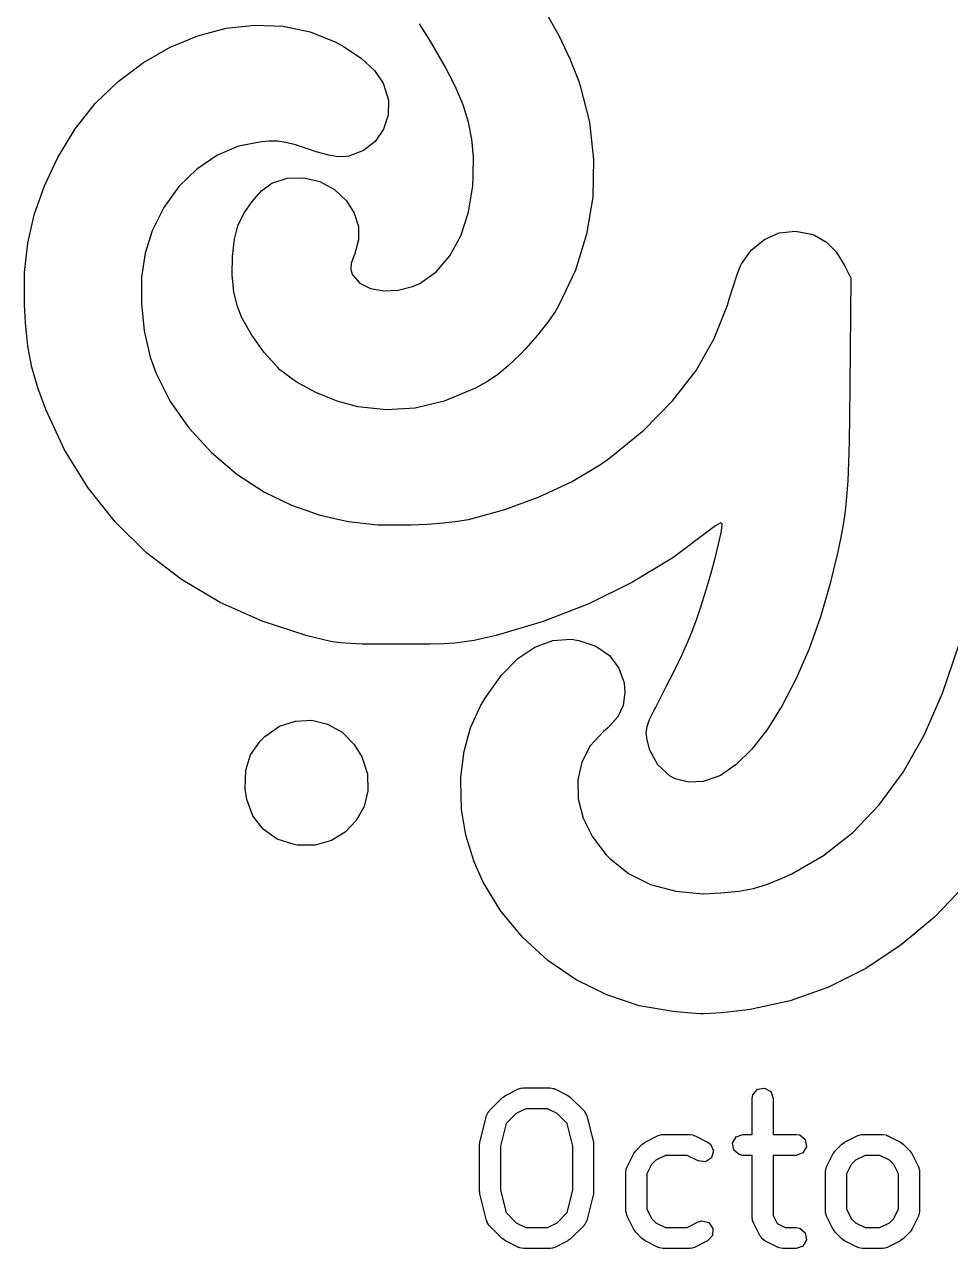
# Model space of a CAD drawing. Extents: x 103 to 212, y -155 to -73.
# Drawn here: x 161.52 to 168.15, y -129.1 to -120.34 of the extents above; entities that cross this region are included whole.
import ezdxf

# ---------------------------------------------------------------- set-up
doc = ezdxf.new("R2010")
doc.units = 0
doc.layers.add('BLACK', color=7, linetype='CONTINUOUS')

msp = doc.modelspace()

# ---------------------------------------------------------------- linework, layer by layer
at = {"layer": 'BLACK', "linetype": 'CONTINUOUS'}
for p, q in [((165.248, -120.25), (165.345, -120.425)), ((162.758, -120.422), (162.962, -120.368)), ((162.962, -120.368), (163.166, -120.345)), ((163.166, -120.345), (163.368, -120.353)), ((163.368, -120.353), (163.563, -120.393)), ((164.427, -120.466), (164.346, -120.337)), ((162.559, -120.504), (162.758, -120.422)), ((163.563, -120.393), (163.747, -120.468)), ((163.747, -120.468), (163.807, -120.501)), ((164.525, -120.634), (164.427, -120.466)), ((165.345, -120.425), (165.422, -120.586)), ((162.368, -120.613), (162.559, -120.504)), ((163.807, -120.501), (163.931, -120.585)), ((162.188, -120.748), (162.368, -120.613)), ((163.931, -120.585), (164.022, -120.671)), ((164.601, -120.782), (164.525, -120.634)), ((165.422, -120.586), (165.483, -120.742)), ((164.022, -120.671), (164.084, -120.762)), ((162.024, -120.907), (162.188, -120.748)), ((164.084, -120.762), (164.09, -120.775)), ((164.09, -120.775), (164.123, -120.882)), ((164.658, -120.915), (164.601, -120.782)), ((165.483, -120.742), (165.496, -120.78)), ((165.496, -120.78), (165.563, -121.041)), ((161.879, -121.088), (162.024, -120.907)), ((164.123, -120.882), (164.121, -120.99)), ((164.697, -121.04), (164.658, -120.915)), ((164.121, -120.99), (164.088, -121.091)), ((161.757, -121.292), (161.879, -121.088)), ((164.721, -121.163), (164.697, -121.04)), ((165.563, -121.041), (165.592, -121.308)), ((163.266, -121.177), (163.214, -121.181)), ((163.329, -121.177), (163.266, -121.177)), ((163.389, -121.185), (163.329, -121.177)), ((164.028, -121.178), (163.944, -121.244)), ((164.088, -121.091), (164.028, -121.178)), ((164.731, -121.289), (164.721, -121.163)), ((163.05, -121.212), (162.895, -121.278)), ((163.214, -121.181), (163.05, -121.212)), ((163.458, -121.203), (163.389, -121.185)), ((163.55, -121.233), (163.458, -121.203)), ((163.605, -121.252), (163.55, -121.233)), ((163.695, -121.277), (163.605, -121.252)), ((163.944, -121.244), (163.84, -121.283)), ((161.661, -121.497), (161.757, -121.292)), ((162.895, -121.278), (162.751, -121.376)), ((163.763, -121.288), (163.695, -121.277)), ((163.818, -121.286), (163.763, -121.288)), ((163.84, -121.283), (163.818, -121.286)), ((164.73, -121.425), (164.731, -121.289)), ((165.592, -121.308), (165.585, -121.576)), ((162.751, -121.376), (162.623, -121.501)), ((163.398, -121.442), (163.516, -121.438)), ((163.516, -121.438), (163.631, -121.466)), ((164.726, -121.495), (164.73, -121.425)), ((161.587, -121.703), (161.661, -121.497)), ((162.623, -121.501), (162.515, -121.65)), ((163.215, -121.532), (163.281, -121.481)), ((163.281, -121.481), (163.287, -121.478)), ((163.287, -121.478), (163.398, -121.442)), ((163.631, -121.466), (163.736, -121.522)), ((163.736, -121.522), (163.823, -121.603)), ((164.695, -121.685), (164.726, -121.495)), ((163.088, -121.695), (163.148, -121.607)), ((163.148, -121.607), (163.215, -121.532)), ((163.823, -121.603), (163.877, -121.691)), ((165.585, -121.576), (165.541, -121.841)), ((161.54, -121.906), (161.587, -121.703)), ((162.515, -121.65), (162.431, -121.818)), ((163.045, -121.782), (163.088, -121.695)), ((163.877, -121.691), (163.908, -121.787)), ((164.641, -121.854), (164.695, -121.685)), ((163.02, -121.878), (163.045, -121.782)), ((163.908, -121.787), (163.908, -121.882)), ((162.431, -121.818), (162.381, -121.977)), ((163.006, -122.001), (163.02, -121.878)), ((164.563, -121.997), (164.641, -121.854)), ((165.541, -121.841), (165.461, -122.099)), ((166.721, -121.953), (166.814, -121.879)), ((166.814, -121.879), (166.921, -121.833)), ((166.921, -121.833), (167.037, -121.82)), ((167.037, -121.82), (167.152, -121.842)), ((167.152, -121.842), (167.173, -121.85)), ((167.173, -121.85), (167.26, -121.899)), ((161.517, -122.117), (161.54, -121.906)), ((163.908, -121.882), (163.879, -121.989)), ((166.65, -122.054), (166.721, -121.953)), ((167.26, -121.899), (167.329, -121.968)), ((162.381, -121.977), (162.356, -122.149)), ((163.005, -122.132), (163.006, -122.001)), ((163.857, -122.053), (163.853, -122.094)), ((163.878, -121.992), (163.857, -122.053)), ((163.879, -121.989), (163.878, -121.992)), ((164.465, -122.112), (164.563, -121.997)), ((166.641, -122.074), (166.65, -122.054)), ((167.329, -121.968), (167.386, -122.061)), ((161.517, -122.347), (161.517, -122.117)), ((163.017, -122.257), (163.005, -122.132)), ((163.853, -122.094), (163.863, -122.128)), ((163.863, -122.128), (163.867, -122.136)), ((163.867, -122.136), (163.918, -122.193)), ((164.347, -122.195), (164.465, -122.112)), ((165.461, -122.099), (165.346, -122.345)), ((166.59, -122.219), (166.617, -122.137)), ((166.617, -122.137), (166.641, -122.074)), ((167.386, -122.061), (167.434, -122.156)), ((162.356, -122.149), (162.354, -122.339)), ((163.918, -122.193), (163.995, -122.231)), ((164.192, -122.244), (164.296, -122.217)), ((164.296, -122.217), (164.347, -122.195)), ((166.563, -122.308), (166.59, -122.219)), ((167.434, -122.156), (167.426, -122.931)), ((163.041, -122.36), (163.017, -122.257)), ((163.995, -122.231), (164.089, -122.248)), ((164.089, -122.248), (164.192, -122.244)), ((166.551, -122.35), (166.563, -122.308)), ((161.525, -122.476), (161.517, -122.347)), ((162.354, -122.339), (162.375, -122.534)), ((163.074, -122.44), (163.041, -122.36)), ((165.319, -122.392), (165.265, -122.472)), ((165.346, -122.345), (165.319, -122.392)), ((166.456, -122.589), (166.551, -122.35)), ((161.542, -122.643), (161.525, -122.476)), ((163.145, -122.566), (163.074, -122.44)), ((165.265, -122.472), (165.19, -122.566)), ((162.375, -122.534), (162.418, -122.722)), ((163.234, -122.69), (163.145, -122.566)), ((165.19, -122.566), (165.107, -122.66)), ((161.57, -122.794), (161.542, -122.643)), ((165.107, -122.66), (165.068, -122.7)), ((166.325, -122.817), (166.456, -122.589)), ((162.418, -122.722), (162.459, -122.84)), ((163.331, -122.797), (163.234, -122.69)), ((165.068, -122.7), (164.98, -122.785)), ((161.612, -122.941), (161.57, -122.794)), ((162.459, -122.84), (162.559, -123.039)), ((163.346, -122.812), (163.331, -122.797)), ((163.463, -122.899), (163.346, -122.812)), ((164.98, -122.785), (164.904, -122.849)), ((166.157, -123.035), (166.325, -122.817)), ((163.603, -122.976), (163.463, -122.899)), ((164.828, -122.899), (164.742, -122.946)), ((164.904, -122.849), (164.828, -122.899)), ((161.669, -123.098), (161.612, -122.941)), ((163.755, -123.038), (163.603, -122.976)), ((164.735, -122.949), (164.522, -123.037)), ((164.742, -122.946), (164.735, -122.949)), ((167.426, -122.931), (167.424, -123.144)), ((161.803, -123.385), (161.669, -123.098)), ((162.559, -123.039), (162.693, -123.228)), ((163.904, -123.078), (163.755, -123.038)), ((164.108, -123.1), (163.904, -123.078)), ((164.314, -123.087), (164.108, -123.1)), ((164.522, -123.037), (164.314, -123.087)), ((165.951, -123.244), (166.157, -123.035)), ((167.424, -123.144), (167.421, -123.325)), ((162.693, -123.228), (162.854, -123.403)), ((165.707, -123.443), (165.951, -123.244)), ((167.421, -123.325), (167.417, -123.477)), ((161.971, -123.656), (161.803, -123.385)), ((162.854, -123.403), (163.037, -123.559)), ((165.64, -123.49), (165.707, -123.443)), ((165.433, -123.614), (165.64, -123.49)), ((167.417, -123.477), (167.411, -123.608)), ((163.037, -123.559), (163.236, -123.689)), ((165.202, -123.723), (165.433, -123.614)), ((167.411, -123.608), (167.403, -123.722)), ((162.167, -123.902), (161.971, -123.656)), ((163.236, -123.689), (163.428, -123.782)), ((163.428, -123.782), (163.633, -123.853)), ((164.956, -123.814), (165.202, -123.723)), ((167.403, -123.722), (167.392, -123.825)), ((163.633, -123.853), (163.835, -123.899)), ((164.618, -123.896), (164.695, -123.884)), ((164.695, -123.884), (164.705, -123.882)), ((164.705, -123.882), (164.956, -123.814)), ((167.392, -123.825), (167.378, -123.923)), ((162.391, -124.122), (162.167, -123.902)), ((163.835, -123.899), (164.046, -123.922)), ((164.046, -123.922), (164.278, -123.923)), ((164.278, -123.923), (164.285, -123.923)), ((164.285, -123.923), (164.401, -123.917)), ((164.401, -123.917), (164.516, -123.908)), ((164.516, -123.908), (164.618, -123.896)), ((166.42, -123.964), (166.159, -124.158)), ((166.467, -123.927), (166.42, -123.964)), ((166.502, -123.908), (166.467, -123.927)), ((166.487, -124.061), (166.504, -123.979)), ((166.513, -123.917), (166.502, -123.908)), ((166.504, -123.979), (166.512, -123.925)), ((166.512, -123.925), (166.513, -123.917)), ((167.378, -123.923), (167.36, -124.022)), ((166.461, -124.162), (166.487, -124.061)), ((167.36, -124.022), (167.337, -124.126)), ((162.642, -124.314), (162.391, -124.122)), ((167.337, -124.126), (167.309, -124.242)), ((166.159, -124.158), (165.87, -124.334)), ((166.43, -124.276), (166.461, -124.162)), ((167.309, -124.242), (167.285, -124.342)), ((162.919, -124.478), (162.642, -124.314)), ((166.396, -124.395), (166.43, -124.276)), ((165.87, -124.334), (165.558, -124.487)), ((166.359, -124.509), (166.396, -124.395)), ((167.285, -124.342), (167.216, -124.582)), ((163.219, -124.613), (162.919, -124.478)), ((165.558, -124.487), (165.23, -124.615)), ((166.33, -124.596), (166.359, -124.509)), ((167.216, -124.582), (167.135, -124.811)), ((163.542, -124.717), (163.219, -124.613)), ((165.23, -124.615), (164.894, -124.714)), ((166.266, -124.761), (166.3, -124.678)), ((166.3, -124.678), (166.33, -124.596)), ((163.592, -124.73), (163.542, -124.717)), ((163.66, -124.747), (163.592, -124.73)), ((163.721, -124.759), (163.66, -124.747)), ((163.783, -124.767), (163.721, -124.759)), ((163.852, -124.773), (163.783, -124.767)), ((164.599, -124.769), (164.52, -124.774)), ((164.668, -124.761), (164.599, -124.769)), ((164.736, -124.75), (164.668, -124.761)), ((164.809, -124.734), (164.736, -124.75)), ((164.894, -124.714), (164.809, -124.734)), ((165.172, -124.798), (165.3, -124.751)), ((165.3, -124.751), (165.43, -124.742)), ((165.43, -124.742), (165.487, -124.75)), ((165.487, -124.75), (165.608, -124.792)), ((166.225, -124.851), (166.266, -124.761)), ((163.938, -124.776), (163.852, -124.773)), ((164.047, -124.777), (163.938, -124.776)), ((164.188, -124.778), (164.047, -124.777)), ((164.302, -124.778), (164.188, -124.778)), ((164.424, -124.777), (164.302, -124.778)), ((164.52, -124.774), (164.424, -124.777)), ((165.049, -124.88), (165.172, -124.798)), ((165.608, -124.792), (165.705, -124.859)), ((166.175, -124.955), (166.225, -124.851)), ((167.135, -124.811), (167.043, -125.023)), ((168.09, -125.127), (168.204, -124.792)), ((164.932, -124.998), (165.049, -124.88)), ((165.705, -124.859), (165.773, -124.948)), ((164.824, -125.149), (164.932, -124.998)), ((165.773, -124.948), (165.81, -125.054)), ((166.112, -125.08), (166.175, -124.955)), ((167.043, -125.023), (166.942, -125.216)), ((165.81, -125.054), (165.815, -125.123)), ((166.034, -125.232), (166.112, -125.08)), ((164.785, -125.214), (164.824, -125.149)), ((165.815, -125.123), (165.803, -125.216)), ((167.958, -125.428), (168.09, -125.127)), ((164.71, -125.376), (164.785, -125.214)), ((165.803, -125.216), (165.765, -125.297)), ((165.993, -125.315), (166.028, -125.244)), ((166.028, -125.244), (166.034, -125.232)), ((166.942, -125.216), (166.836, -125.385)), ((163.239, -125.437), (163.343, -125.365)), ((163.343, -125.365), (163.457, -125.327)), ((163.457, -125.327), (163.574, -125.322)), ((163.574, -125.322), (163.687, -125.349)), ((163.687, -125.349), (163.791, -125.407)), ((164.664, -125.543), (164.71, -125.376)), ((165.697, -125.374), (165.661, -125.405)), ((165.765, -125.297), (165.697, -125.374)), ((165.969, -125.411), (165.975, -125.367)), ((165.975, -125.367), (165.993, -125.315)), ((163.204, -125.472), (163.239, -125.437)), ((163.791, -125.407), (163.878, -125.494)), ((165.661, -125.405), (165.568, -125.504)), ((165.974, -125.461), (165.969, -125.411)), ((165.994, -125.536), (165.974, -125.461)), ((166.836, -125.385), (166.725, -125.528)), ((167.807, -125.694), (167.958, -125.428)), ((163.136, -125.57), (163.204, -125.472)), ((163.878, -125.494), (163.933, -125.583)), ((164.642, -125.729), (164.664, -125.543)), ((165.568, -125.504), (165.507, -125.621)), ((166.052, -125.64), (165.994, -125.536)), ((166.725, -125.528), (166.613, -125.639)), ((163.102, -125.68), (163.136, -125.57)), ((163.933, -125.583), (163.972, -125.706)), ((165.507, -125.621), (165.479, -125.749)), ((166.14, -125.722), (166.052, -125.64)), ((166.613, -125.639), (166.501, -125.716)), ((163.097, -125.812), (163.102, -125.68)), ((163.972, -125.706), (163.975, -125.826)), ((164.641, -125.758), (164.642, -125.729)), ((166.176, -125.741), (166.14, -125.722)), ((166.482, -125.725), (166.376, -125.759)), ((166.501, -125.716), (166.482, -125.725)), ((167.636, -125.927), (167.807, -125.694)), ((163.108, -125.889), (163.097, -125.812)), ((164.645, -125.958), (164.641, -125.758)), ((165.479, -125.749), (165.482, -125.884)), ((166.271, -125.765), (166.176, -125.741)), ((166.376, -125.759), (166.271, -125.765)), ((163.153, -126.006), (163.108, -125.889)), ((163.975, -125.826), (163.948, -125.939)), ((165.482, -125.884), (165.517, -126.022)), ((163.948, -125.939), (163.892, -126.039)), ((164.676, -126.145), (164.645, -125.958)), ((167.447, -126.126), (167.636, -125.927)), ((163.227, -126.102), (163.153, -126.006)), ((163.892, -126.039), (163.813, -126.122)), ((165.517, -126.022), (165.584, -126.157)), ((163.327, -126.173), (163.227, -126.102)), ((163.813, -126.122), (163.714, -126.182)), ((164.737, -126.336), (164.676, -126.145)), ((165.584, -126.157), (165.681, -126.284)), ((167.238, -126.29), (167.447, -126.126)), ((163.447, -126.212), (163.327, -126.173)), ((163.47, -126.216), (163.447, -126.212)), ((163.598, -126.215), (163.47, -126.216)), ((163.714, -126.182), (163.598, -126.215)), ((164.802, -126.481), (164.737, -126.336)), ((165.681, -126.284), (165.705, -126.309)), ((165.705, -126.309), (165.841, -126.418)), ((167.011, -126.42), (167.238, -126.29)), ((165.841, -126.418), (166, -126.497)), ((166.942, -126.452), (167.011, -126.42)), ((164.928, -126.688), (164.802, -126.481)), ((166, -126.497), (166.18, -126.546)), ((166.737, -126.525), (166.836, -126.496)), ((166.836, -126.496), (166.942, -126.452)), ((168.255, -126.5), (168.032, -126.73)), ((166.18, -126.546), (166.377, -126.563)), ((166.377, -126.563), (166.502, -126.558)), ((166.502, -126.558), (166.631, -126.544)), ((166.631, -126.544), (166.737, -126.525)), ((165.084, -126.876), (164.928, -126.688)), ((168.032, -126.73), (167.794, -126.93)), ((165.265, -127.041), (165.084, -126.876)), ((167.794, -126.93), (167.54, -127.098)), ((165.467, -127.179), (165.265, -127.041)), ((167.54, -127.098), (167.274, -127.232)), ((165.686, -127.288), (165.467, -127.179)), ((165.919, -127.365), (165.686, -127.288)), ((167.274, -127.232), (166.998, -127.33)), ((166.161, -127.406), (165.919, -127.365)), ((166.713, -127.393), (166.595, -127.407)), ((166.998, -127.33), (166.713, -127.393)), ((166.188, -127.409), (166.161, -127.406)), ((166.264, -127.416), (166.188, -127.409)), ((166.324, -127.421), (166.264, -127.416)), ((166.356, -127.424), (166.324, -127.421)), ((166.376, -127.424), (166.356, -127.424)), ((166.43, -127.421), (166.376, -127.424)), ((166.506, -127.415), (166.43, -127.421)), ((166.595, -127.407), (166.506, -127.415)), ((164.94, -128.022), (164.959, -128.009)), ((164.959, -128.009), (164.96, -128.008)), ((164.96, -128.008), (165.055, -127.961)), ((165.055, -127.961), (165.08, -127.953)), ((165.08, -127.953), (165.084, -127.954)), ((165.084, -127.954), (165.089, -127.953)), ((165.089, -127.953), (165.279, -127.953)), ((165.279, -127.953), (165.305, -127.957)), ((165.305, -127.957), (165.308, -127.96)), ((165.308, -127.96), (165.313, -127.961)), ((165.313, -127.961), (165.408, -128.008)), ((165.408, -128.008), (165.426, -128.022)), ((166.728, -128.028), (166.732, -128.002)), ((166.732, -128.002), (166.765, -127.963)), ((166.765, -127.963), (166.816, -127.954)), ((166.816, -127.954), (166.86, -127.979)), ((166.86, -127.979), (166.878, -128.028)), ((164.845, -128.117), (164.94, -128.022)), ((165.426, -128.022), (165.427, -128.022)), ((165.427, -128.022), (165.523, -128.117)), ((166.728, -128.286), (166.728, -128.028)), ((166.878, -128.028), (166.878, -128.286)), ((164.778, -128.343), (164.825, -128.152)), ((164.825, -128.152), (164.836, -128.128)), ((164.836, -128.128), (164.842, -128.124)), ((164.842, -128.124), (164.845, -128.117)), ((165.038, -128.137), (164.966, -128.209)), ((165.106, -128.103), (165.038, -128.137)), ((165.261, -128.103), (165.106, -128.103)), ((165.33, -128.137), (165.261, -128.103)), ((165.402, -128.209), (165.33, -128.137)), ((165.523, -128.117), (165.537, -128.139)), ((165.537, -128.139), (165.538, -128.146)), ((165.538, -128.146), (165.542, -128.152)), ((165.542, -128.152), (165.59, -128.343)), ((164.966, -128.209), (164.925, -128.37)), ((165.442, -128.37), (165.402, -128.209)), ((164.775, -128.361), (164.778, -128.346)), ((164.775, -128.694), (164.775, -128.361)), ((164.778, -128.346), (164.778, -128.343)), ((165.59, -128.343), (165.591, -128.358)), ((165.591, -128.358), (165.592, -128.361)), ((165.592, -128.361), (165.592, -128.694)), ((165.893, -128.403), (165.94, -128.356)), ((165.94, -128.356), (165.959, -128.343)), ((165.959, -128.343), (165.96, -128.341)), ((165.96, -128.341), (166.055, -128.294)), ((166.055, -128.294), (166.08, -128.286)), ((166.08, -128.286), (166.084, -128.287)), ((166.084, -128.287), (166.089, -128.286)), ((166.089, -128.286), (166.279, -128.286)), ((166.279, -128.286), (166.305, -128.29)), ((166.305, -128.29), (166.308, -128.293)), ((166.308, -128.293), (166.313, -128.294)), ((166.313, -128.294), (166.408, -128.341)), ((166.408, -128.341), (166.429, -128.357)), ((166.429, -128.357), (166.449, -128.404)), ((166.586, -128.348), (166.612, -128.303)), ((166.595, -128.398), (166.586, -128.348)), ((166.612, -128.303), (166.66, -128.286)), ((166.66, -128.286), (166.728, -128.286)), ((166.878, -128.286), (167.041, -128.286)), ((167.041, -128.286), (167.067, -128.29)), ((167.067, -128.29), (167.106, -128.323)), ((167.106, -128.323), (167.115, -128.374)), ((167.321, -128.403), (167.369, -128.356)), ((167.369, -128.356), (167.387, -128.343)), ((167.387, -128.343), (167.388, -128.341)), ((167.388, -128.341), (167.484, -128.294)), ((167.484, -128.294), (167.509, -128.286)), ((167.509, -128.286), (167.513, -128.287)), ((167.513, -128.287), (167.517, -128.286)), ((167.517, -128.286), (167.66, -128.286)), ((167.66, -128.286), (167.686, -128.29)), ((167.686, -128.29), (167.689, -128.293)), ((167.689, -128.293), (167.694, -128.294)), ((167.694, -128.294), (167.789, -128.341)), ((167.789, -128.341), (167.807, -128.355)), ((167.807, -128.355), (167.808, -128.356)), ((167.808, -128.356), (167.856, -128.403)), ((164.925, -128.37), (164.925, -128.685)), ((165.442, -128.685), (165.442, -128.37)), ((165.831, -128.518), (165.879, -128.423)), ((165.879, -128.423), (165.892, -128.405)), ((165.892, -128.405), (165.893, -128.403)), ((166.106, -128.436), (166.038, -128.47)), ((166.261, -128.436), (166.106, -128.436)), ((166.341, -128.476), (166.261, -128.436)), ((166.449, -128.404), (166.435, -128.453)), ((166.634, -128.431), (166.595, -128.398)), ((166.66, -128.436), (166.634, -128.431)), ((166.728, -128.436), (166.66, -128.436)), ((166.728, -128.885), (166.728, -128.436)), ((167.041, -128.436), (166.878, -128.436)), ((166.878, -128.436), (166.878, -128.867)), ((167.089, -128.418), (167.041, -128.436)), ((167.115, -128.374), (167.089, -128.418)), ((167.26, -128.518), (167.307, -128.423)), ((167.307, -128.423), (167.321, -128.405)), ((167.321, -128.405), (167.321, -128.403)), ((167.535, -128.436), (167.466, -128.47)), ((167.642, -128.436), (167.535, -128.436)), ((167.711, -128.47), (167.642, -128.436)), ((167.856, -128.403), (167.869, -128.422)), ((167.869, -128.422), (167.87, -128.423)), ((167.87, -128.423), (167.918, -128.518)), ((165.823, -128.551), (165.828, -128.526)), ((165.828, -128.526), (165.831, -128.522)), ((165.831, -128.522), (165.831, -128.518)), ((166.007, -128.501), (165.973, -128.569)), ((166.038, -128.47), (166.007, -128.501)), ((166.392, -128.482), (166.341, -128.476)), ((166.435, -128.453), (166.392, -128.482)), ((167.252, -128.551), (167.256, -128.526)), ((167.256, -128.526), (167.259, -128.522)), ((167.259, -128.522), (167.26, -128.518)), ((167.436, -128.501), (167.402, -128.569)), ((167.466, -128.47), (167.436, -128.501)), ((167.741, -128.501), (167.711, -128.47)), ((167.775, -128.569), (167.741, -128.501)), ((167.918, -128.518), (167.925, -128.543)), ((165.823, -128.837), (165.823, -128.551)), ((165.973, -128.569), (165.973, -128.819)), ((167.252, -128.837), (167.252, -128.551)), ((167.402, -128.569), (167.402, -128.819)), ((167.775, -128.819), (167.775, -128.569)), ((167.925, -128.543), (167.924, -128.547)), ((167.924, -128.547), (167.925, -128.551)), ((167.925, -128.551), (167.925, -128.837)), ((164.777, -128.698), (164.775, -128.694)), ((164.778, -128.712), (164.777, -128.698)), ((164.825, -128.903), (164.778, -128.712)), ((164.925, -128.685), (164.966, -128.846)), ((165.402, -128.846), (165.442, -128.685)), ((165.59, -128.712), (165.542, -128.903)), ((165.592, -128.694), (165.59, -128.709)), ((165.59, -128.709), (165.59, -128.712)), ((164.966, -128.846), (165.038, -128.918)), ((165.33, -128.918), (165.402, -128.846)), ((165.825, -128.841), (165.823, -128.837)), ((165.824, -128.846), (165.825, -128.841)), ((165.831, -128.871), (165.824, -128.846)), ((165.879, -128.966), (165.831, -128.871)), ((165.973, -128.819), (166.007, -128.888)), ((166.007, -128.888), (166.038, -128.918)), ((166.729, -128.889), (166.728, -128.885)), ((166.728, -128.893), (166.729, -128.889)), ((166.878, -128.867), (166.906, -128.924)), ((167.253, -128.841), (167.252, -128.837)), ((167.252, -128.846), (167.253, -128.841)), ((167.26, -128.871), (167.252, -128.846)), ((167.307, -128.966), (167.26, -128.871)), ((167.402, -128.819), (167.436, -128.888)), ((167.436, -128.888), (167.466, -128.918)), ((167.711, -128.918), (167.741, -128.888)), ((167.741, -128.888), (167.775, -128.819)), ((167.918, -128.871), (167.87, -128.966)), ((167.921, -128.863), (167.918, -128.866)), ((167.918, -128.866), (167.918, -128.871)), ((167.925, -128.837), (167.921, -128.863)), ((164.829, -128.909), (164.825, -128.903)), ((164.83, -128.916), (164.829, -128.909)), ((164.845, -128.938), (164.83, -128.916)), ((164.94, -129.033), (164.845, -128.938)), ((165.038, -128.918), (165.106, -128.953)), ((165.106, -128.953), (165.261, -128.953)), ((165.261, -128.953), (165.33, -128.918)), ((165.523, -128.938), (165.427, -129.033)), ((165.526, -128.931), (165.523, -128.938)), ((165.532, -128.927), (165.526, -128.931)), ((165.542, -128.903), (165.532, -128.927)), ((165.88, -128.967), (165.879, -128.966)), ((165.893, -128.985), (165.88, -128.967)), ((166.038, -128.918), (166.106, -128.953)), ((166.106, -128.953), (166.261, -128.953)), ((166.261, -128.953), (166.341, -128.913)), ((166.341, -128.913), (166.366, -128.905)), ((166.366, -128.905), (166.416, -128.917)), ((166.416, -128.917), (166.446, -128.959)), ((166.446, -128.959), (166.443, -129.01)), ((166.736, -128.918), (166.728, -128.893)), ((166.783, -129.014), (166.736, -128.918)), ((166.906, -128.924), (166.963, -128.953)), ((166.963, -128.953), (167.041, -128.953)), ((167.041, -128.953), (167.067, -128.957)), ((167.067, -128.957), (167.106, -128.99)), ((167.308, -128.967), (167.307, -128.966)), ((167.321, -128.985), (167.308, -128.967)), ((167.466, -128.918), (167.535, -128.953)), ((167.535, -128.953), (167.642, -128.953)), ((167.642, -128.953), (167.711, -128.918)), ((167.87, -128.966), (167.857, -128.984)), ((164.942, -129.034), (164.94, -129.033)), ((164.96, -129.047), (164.942, -129.034)), ((165.055, -129.095), (164.96, -129.047)), ((165.408, -129.047), (165.313, -129.095)), ((165.409, -129.046), (165.408, -129.047)), ((165.427, -129.033), (165.409, -129.046)), ((165.94, -129.033), (165.893, -128.985)), ((165.942, -129.034), (165.94, -129.033)), ((165.96, -129.047), (165.942, -129.034)), ((166.055, -129.095), (165.96, -129.047)), ((166.408, -129.047), (166.313, -129.095)), ((166.443, -129.01), (166.408, -129.047)), ((166.792, -129.021), (166.783, -129.014)), ((166.796, -129.032), (166.792, -129.021)), ((166.817, -129.047), (166.796, -129.032)), ((166.912, -129.095), (166.817, -129.047)), ((167.115, -129.041), (167.089, -129.085)), ((167.106, -128.99), (167.115, -129.041)), ((167.369, -129.033), (167.321, -128.985)), ((167.37, -129.034), (167.369, -129.033)), ((167.388, -129.047), (167.37, -129.034)), ((167.484, -129.095), (167.388, -129.047)), ((167.789, -129.047), (167.694, -129.095)), ((167.79, -129.046), (167.789, -129.047)), ((167.808, -129.033), (167.79, -129.046)), ((167.856, -128.985), (167.808, -129.033)), ((167.857, -128.984), (167.856, -128.985)), ((165.059, -129.095), (165.055, -129.095)), ((165.063, -129.098), (165.059, -129.095)), ((165.089, -129.103), (165.063, -129.098)), ((165.279, -129.103), (165.089, -129.103)), ((165.283, -129.101), (165.279, -129.103)), ((165.288, -129.102), (165.283, -129.101)), ((165.313, -129.095), (165.288, -129.102)), ((166.059, -129.095), (166.055, -129.095)), ((166.063, -129.098), (166.059, -129.095)), ((166.089, -129.103), (166.063, -129.098)), ((166.279, -129.103), (166.089, -129.103)), ((166.283, -129.101), (166.279, -129.103)), ((166.288, -129.102), (166.283, -129.101)), ((166.313, -129.095), (166.288, -129.102)), ((166.917, -129.095), (166.912, -129.095)), ((166.92, -129.098), (166.917, -129.095)), ((166.946, -129.103), (166.92, -129.098)), ((167.041, -129.103), (166.946, -129.103)), ((167.089, -129.085), (167.041, -129.103)), ((167.488, -129.095), (167.484, -129.095)), ((167.491, -129.098), (167.488, -129.095)), ((167.517, -129.103), (167.491, -129.098)), ((167.66, -129.103), (167.517, -129.103)), ((167.664, -129.101), (167.66, -129.103)), ((167.669, -129.102), (167.664, -129.101)), ((167.694, -129.095), (167.669, -129.102))]:
    msp.add_line(p, q, dxfattribs=at)

doc.saveas('drawing.dxf')
